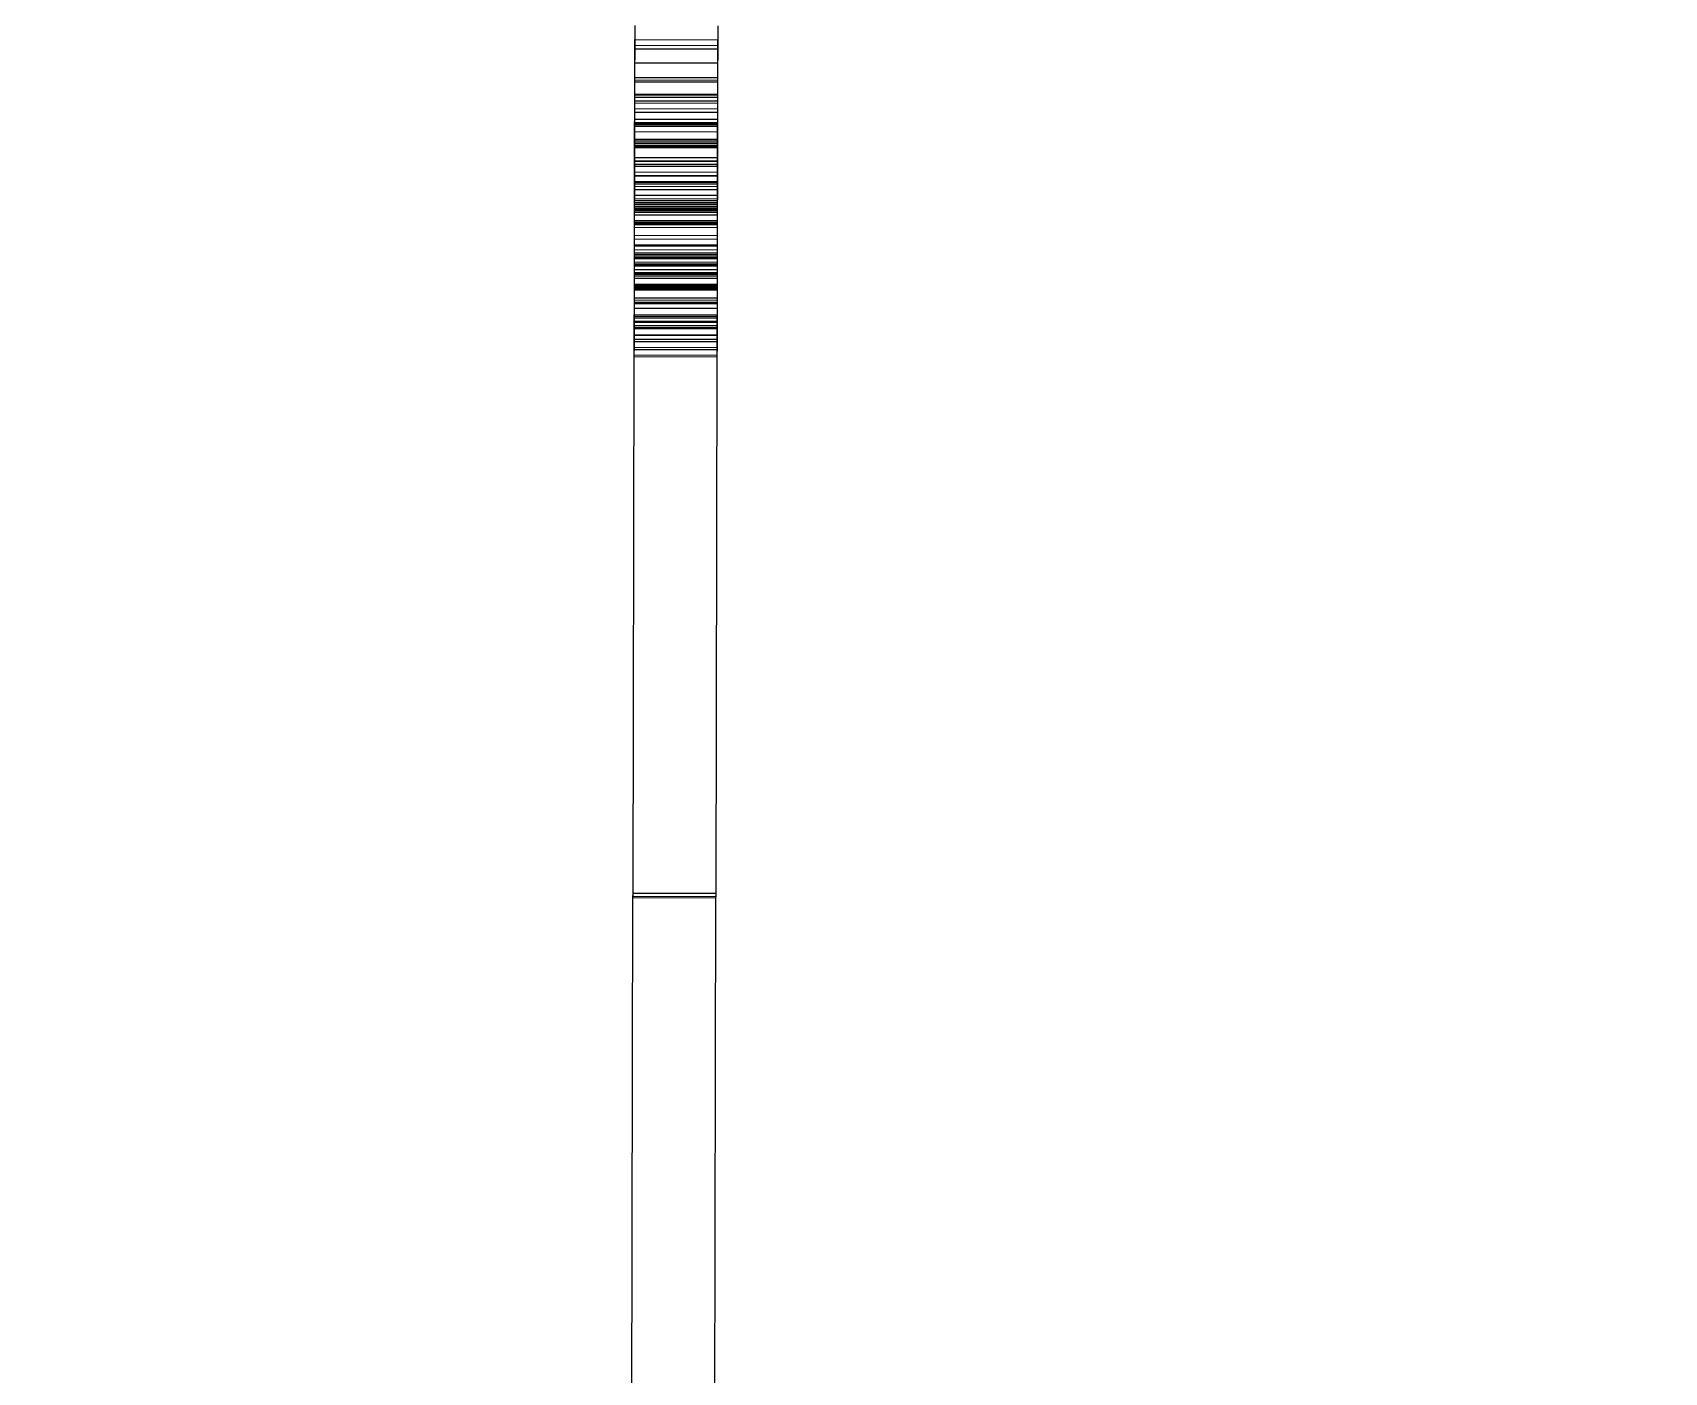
# Model space of a CAD drawing. Header units: millimetres. Extents: x -106145 to 154907, y -84585 to 152038.
# Drawn here: x 58778.1 to 58896.6, y 57848.7 to 57946 of the extents above; entities that cross this region are included whole.
import ezdxf

# ---------------------------------------------------------------- set-up
doc = ezdxf.new("R2010")
doc.units = ezdxf.units.MM
for name, color, linetype, lineweight in [('A-ANNO-DIMS', 211, 'Continuous', 9), ('A-ANNO-DIMS-300', 211, 'Continuous', 9), ('A-GENM', 13, 'Continuous', 5)]:
    doc.layers.add(name, color=color, linetype=linetype, lineweight=lineweight)
doc.styles.add('RomanS', font='romans__.ttf', dxfattribs={"width": 0.8, "height": 1200})
doc.dimstyles.new('Diagonal_-_4_mm_RomanS', dxfattribs={"dimscale": 304.8, "dimtxt": 1219.023462, "dimasz": 1.476378, "dimexe": 0.984252, "dimexo": 0.0625, "dimgap": 0.19685, "dimtad": 1, "dimdec": 0, "dimzin": 0, "dimdsep": 46, "dimtxsty": 'RomanS', "dimblk1": 'OBLIQUE', "dimblk2": 'OBLIQUE', "dimsah": 1, "dimcen": 0.09, "dimdle": 2.362205, "dimazin": 0, "dimtfac": 1, "dimtdec": 4, "dimtix": 1, "dimtmove": 0, "dimatfit": 3, "dimfxl": 2.362205, "dimfxlon": 1, "dimtvp": 1, "dimtolj": 1, "dimtzin": 0, "dimarcsym": 2})

# ---------------------------------------------------------------- blocks, each defined once
blk = doc.blocks.new('DIMBLOCK33-Site Plan')
at = {"layer": 'A-ANNO-DIMS-300', "transparency": 16777216}
for p, q in [((-65454.82, 47705.61), (79277.8, 131267.03)), ((79014.26, 130283.49), (78504.26, 131166.84)), ((78654.26, 130907.03), (79014.26, 130283.49)), ((-64471.28, 47442.07), (-64981.28, 48325.42)), ((-64831.28, 48065.61), (-64471.28, 47442.07))]:
    blk.add_line(p, q, dxfattribs=at)
at = {"layer": 'A-ANNO-DIMS-300', "lineweight": 35, "transparency": 16777216}
for p, q in [((78654.26, 130907.03), (78736.62, 131214.39)), ((78654.26, 130907.03), (78571.91, 130599.67)), ((-64831.28, 48065.61), (-64748.93, 48372.97)), ((-64831.28, 48065.61), (-64913.64, 47758.26))]:
    blk.add_line(p, q, dxfattribs=at)
at = {"layer": 'A-ANNO-DIMS-300', "color": 0, "transparency": 16777216, "insert": (3725.25, 89578.44), "char_height": 1200, "width": 6511.9447, "attachment_point": 1, "rotation": 30, "line_spacing_factor": 0.983083, "style": 'RomanS'}
blk.add_mtext('165683', dxfattribs=at)
blk = doc.blocks.new('_Oblique')
at = {"color": 0, "linetype": 'ByBlock', "lineweight": -2}
blk.add_line((-0.5, -0.5), (0.5, 0.5), dxfattribs=at)

msp = doc.modelspace()

# ---------------------------------------------------------------- linework, layer by layer
at = {"layer": 'A-GENM'}
for p, q in [((58821.83, 57941.49), (58821.85, 57946.53)), ((58827.85, 57946.51), (58827.83, 57941.48)), ((58821.84, 57945.09), (58821.84, 57945.5)), ((58821.84, 57945.5), (58827.84, 57945.49)), ((58821.84, 57943.82), (58821.84, 57945.09)), ((58821.84, 57945.09), (58827.84, 57945.07)), ((58827.84, 57944.8), (58821.84, 57944.81)), ((58827.84, 57945.49), (58827.84, 57945.07)), ((58827.84, 57945.07), (58827.84, 57943.81)), ((58821.83, 57941.57), (58821.84, 57943.82)), ((58821.84, 57943.82), (58827.84, 57943.81)), ((58827.84, 57943.81), (58827.83, 57941.55)), ((58821.82, 57936.68), (58821.84, 57942.44)), ((58821.83, 57941.06), (58821.84, 57942.44)), ((58821.84, 57942.76), (58827.84, 57942.75)), ((58821.84, 57942.57), (58827.84, 57942.55)), ((58821.84, 57942.44), (58827.84, 57942.43)), ((58821.84, 57942.44), (58827.84, 57942.43)), ((58827.84, 57942.43), (58827.82, 57936.66)), ((58827.84, 57942.43), (58827.83, 57941.05)), ((58821.83, 57938.28), (58821.83, 57941.57)), ((58821.83, 57941.57), (58827.83, 57941.55)), ((58821.83, 57941.55), (58827.83, 57941.54)), ((58821.83, 57939.33), (58821.83, 57941.49)), ((58821.83, 57937.98), (58821.83, 57941.49)), ((58821.83, 57937.98), (58821.83, 57941.49)), ((58821.83, 57937.98), (58821.83, 57941.49)), ((58821.83, 57941.49), (58827.83, 57941.48)), ((58821.83, 57941.33), (58827.83, 57941.31)), ((58821.83, 57939.45), (58821.83, 57941.06)), ((58821.83, 57941.06), (58827.83, 57941.05)), ((58821.83, 57940.49), (58821.83, 57940.91)), ((58821.83, 57940.91), (58827.83, 57940.89)), ((58827.83, 57941.55), (58827.83, 57938.27)), ((58827.83, 57941.48), (58827.83, 57939.31)), ((58827.83, 57941.48), (58827.83, 57937.96)), ((58827.83, 57941.48), (58827.83, 57937.96)), ((58827.83, 57941.48), (58827.83, 57937.96)), ((58827.83, 57941.05), (58827.83, 57939.44)), ((58827.83, 57940.89), (58827.83, 57940.47)), ((58821.83, 57939.22), (58821.83, 57940.49)), ((58821.83, 57940.49), (58827.83, 57940.47)), ((58827.83, 57940.2), (58821.83, 57940.22)), ((58821.83, 57939.73), (58827.83, 57939.72)), ((58827.83, 57940.47), (58827.83, 57939.21)), ((58821.82, 57936.97), (58821.83, 57939.22)), ((58821.82, 57935.61), (58821.83, 57938.82)), ((58827.83, 57939.45), (58821.83, 57939.46)), ((58821.83, 57937.77), (58821.83, 57939.45)), ((58821.83, 57939.45), (58827.83, 57939.44)), ((58827.83, 57939.34), (58821.83, 57939.35)), ((58821.83, 57939.33), (58827.83, 57939.31)), ((58821.83, 57939.22), (58827.83, 57939.21)), ((58821.83, 57938.82), (58827.83, 57938.8)), ((58827.83, 57939.21), (58827.82, 57936.95)), ((58827.83, 57938.8), (58827.82, 57935.6)), ((58827.83, 57939.44), (58827.83, 57937.76)), ((58821.81, 57929.74), (58821.83, 57937.98)), ((58821.81, 57932.08), (58821.83, 57937.84)), ((58821.82, 57933.83), (58821.83, 57938.28)), ((58821.82, 57936.46), (58821.83, 57937.84)), ((58821.82, 57934.19), (58821.83, 57937.77)), ((58821.83, 57938.28), (58827.83, 57938.27)), ((58821.83, 57938.16), (58827.83, 57938.15)), ((58821.83, 57938.02), (58827.83, 57938)), ((58821.83, 57938), (58827.83, 57937.99)), ((58821.83, 57937.98), (58827.83, 57937.96)), ((58821.83, 57937.97), (58827.83, 57937.96)), ((58821.83, 57937.84), (58827.83, 57937.83)), ((58821.83, 57937.84), (58827.83, 57937.83)), ((58821.83, 57937.77), (58827.83, 57937.76)), ((58821.83, 57937.67), (58827.83, 57937.66)), ((58827.83, 57937.96), (58827.81, 57929.73)), ((58827.83, 57937.83), (58827.81, 57932.06)), ((58827.83, 57938.27), (58827.82, 57933.81)), ((58827.83, 57937.83), (58827.82, 57936.45)), ((58827.83, 57937.76), (58827.82, 57934.17)), ((58821.81, 57932.36), (58821.82, 57936.68)), ((58821.82, 57933.68), (58821.82, 57936.97)), ((58821.82, 57936.97), (58827.82, 57936.95)), ((58821.82, 57936.95), (58827.82, 57936.94)), ((58821.82, 57936.73), (58827.82, 57936.71)), ((58821.82, 57936.68), (58827.82, 57936.66)), ((58821.82, 57934.86), (58821.82, 57936.46)), ((58821.82, 57936.46), (58827.82, 57936.45)), ((58821.82, 57935.89), (58821.82, 57936.31)), ((58821.82, 57936.31), (58827.82, 57936.3)), ((58827.82, 57936.66), (58827.81, 57932.34)), ((58827.82, 57936.95), (58827.82, 57933.67)), ((58827.82, 57936.45), (58827.82, 57934.84)), ((58827.82, 57936.3), (58827.82, 57935.88)), ((58821.81, 57928.59), (58821.82, 57935.61)), ((58821.82, 57934.62), (58821.82, 57935.89)), ((58821.82, 57935.89), (58827.82, 57935.88)), ((58821.82, 57935.63), (58827.82, 57935.61)), ((58827.82, 57935.61), (58821.82, 57935.62)), ((58821.82, 57935.61), (58827.82, 57935.6)), ((58821.82, 57935.2), (58827.82, 57935.19)), ((58821.82, 57935.13), (58827.82, 57935.12)), ((58821.82, 57933.2), (58821.82, 57935.02)), ((58821.82, 57935.02), (58827.82, 57935.01)), ((58827.82, 57935.6), (58827.81, 57928.58)), ((58827.82, 57935.88), (58827.82, 57934.61)), ((58827.82, 57935.01), (58827.82, 57933.19)), ((58821.81, 57932.37), (58821.82, 57934.62)), ((58821.81, 57932.22), (58821.82, 57934.19)), ((58821.82, 57933.17), (58821.82, 57934.86)), ((58821.82, 57934.86), (58827.82, 57934.84)), ((58821.82, 57934.62), (58827.82, 57934.61)), ((58821.82, 57934.62), (58827.82, 57934.61)), ((58827.82, 57934.17), (58821.82, 57934.19)), ((58821.82, 57933.96), (58827.82, 57933.94)), ((58821.82, 57933.83), (58827.82, 57933.81)), ((58827.82, 57934.61), (58827.81, 57932.36)), ((58827.82, 57934.17), (58827.81, 57932.21)), ((58827.82, 57934.84), (58827.82, 57933.16)), ((58821.8, 57927.48), (58821.82, 57933.24)), ((58821.8, 57926.61), (58821.82, 57933.23)), ((58821.81, 57929.23), (58821.82, 57933.68)), ((58821.81, 57931.87), (58821.82, 57933.24)), ((58821.81, 57931.29), (58821.82, 57933.2)), ((58821.81, 57929.59), (58821.82, 57933.17)), ((58821.82, 57933.68), (58827.82, 57933.67)), ((58821.82, 57933.56), (58827.82, 57933.55)), ((58821.82, 57933.42), (58827.82, 57933.41)), ((58821.82, 57933.4), (58827.82, 57933.39)), ((58821.82, 57933.37), (58827.82, 57933.36)), ((58821.82, 57933.24), (58827.82, 57933.23)), ((58821.82, 57933.24), (58827.82, 57933.23)), ((58821.82, 57933.23), (58827.82, 57933.22)), ((58821.82, 57933.2), (58827.82, 57933.19)), ((58821.82, 57933.17), (58827.82, 57933.16)), ((58821.82, 57933.07), (58827.82, 57933.06)), ((58821.82, 57932.96), (58827.82, 57932.95)), ((58821.82, 57932.78), (58827.82, 57932.77)), ((58827.82, 57933.23), (58827.8, 57927.47)), ((58827.82, 57933.22), (58827.8, 57926.59)), ((58827.82, 57933.67), (58827.81, 57929.22)), ((58827.82, 57933.23), (58827.81, 57931.85)), ((58827.82, 57933.19), (58827.81, 57931.27)), ((58827.82, 57933.16), (58827.81, 57929.57)), ((58821.8, 57927.76), (58821.81, 57932.08)), ((58821.81, 57929.08), (58821.81, 57932.37)), ((58821.81, 57932.37), (58827.81, 57932.36)), ((58821.81, 57929.91), (58821.81, 57932.36)), ((58821.81, 57932.36), (58827.81, 57932.34)), ((58821.81, 57932.35), (58827.81, 57932.34)), ((58821.81, 57932.22), (58827.81, 57932.21)), ((58821.81, 57932.13), (58827.81, 57932.12)), ((58821.81, 57932.08), (58827.81, 57932.06)), ((58821.81, 57930.26), (58821.81, 57931.87)), ((58821.81, 57931.87), (58827.81, 57931.85)), ((58827.81, 57932.06), (58827.8, 57927.75)), ((58827.81, 57932.36), (58827.81, 57929.07)), ((58827.81, 57932.34), (58827.81, 57929.9)), ((58827.81, 57931.85), (58827.81, 57930.24)), ((58821.8, 57926.75), (58821.81, 57931.29)), ((58821.81, 57931.29), (58827.81, 57931.27)), ((58821.81, 57931.04), (58827.81, 57931.02)), ((58821.81, 57931.03), (58827.81, 57931.02)), ((58821.81, 57930.6), (58827.81, 57930.59)), ((58821.81, 57930.53), (58827.81, 57930.52)), ((58821.81, 57928.57), (58821.81, 57930.26)), ((58821.81, 57930.26), (58827.81, 57930.24)), ((58827.81, 57931.27), (58827.8, 57926.74)), ((58827.81, 57930.24), (58827.81, 57928.56)), ((58821.8, 57927.58), (58821.81, 57929.74)), ((58821.8, 57927.62), (58821.81, 57929.59)), ((58821.8, 57924.63), (58821.81, 57929.08)), ((58821.81, 57930.03), (58827.81, 57930.01)), ((58821.81, 57929.16), (58821.81, 57929.91)), ((58821.81, 57929.91), (58827.81, 57929.9)), ((58827.81, 57929.84), (58821.81, 57929.85)), ((58821.81, 57929.74), (58827.81, 57929.73)), ((58821.81, 57929.67), (58827.81, 57929.65)), ((58827.81, 57929.57), (58821.81, 57929.59)), ((58821.81, 57929.36), (58827.81, 57929.35)), ((58821.81, 57929.23), (58827.81, 57929.22)), ((58821.81, 57929.16), (58827.81, 57929.14)), ((58821.81, 57929.08), (58827.81, 57929.07)), ((58827.81, 57929.73), (58827.8, 57927.56)), ((58827.81, 57929.57), (58827.8, 57927.61)), ((58827.81, 57929.07), (58827.8, 57924.62)), ((58827.81, 57929.9), (58827.81, 57929.14)), ((58821.79, 57922.48), (58821.81, 57928.59)), ((58821.8, 57924.99), (58821.81, 57928.57)), ((58821.8, 57928.18), (58827.8, 57928.17)), ((58821.81, 57928.82), (58827.81, 57928.81)), ((58821.81, 57928.81), (58827.81, 57928.79)), ((58821.81, 57928.59), (58827.81, 57928.58)), ((58821.81, 57928.57), (58827.81, 57928.56)), ((58821.81, 57928.47), (58827.81, 57928.46)), ((58821.81, 57928.36), (58827.81, 57928.35)), ((58827.81, 57928.58), (58827.79, 57922.47)), ((58827.81, 57928.56), (58827.8, 57924.98)), ((58821.79, 57923.16), (58821.8, 57927.48)), ((58821.8, 57925.31), (58821.8, 57927.76)), ((58821.8, 57927.76), (58827.8, 57927.75)), ((58821.8, 57925.53), (58821.8, 57927.7)), ((58821.8, 57927.7), (58827.8, 57927.68)), ((58821.8, 57927.62), (58827.8, 57927.61)), ((58821.8, 57927.58), (58827.8, 57927.56)), ((58821.8, 57927.48), (58827.8, 57927.47)), ((58821.8, 57927.4), (58827.8, 57927.39)), ((58821.8, 57927.34), (58827.8, 57927.33)), ((58821.8, 57924.98), (58821.8, 57926.75)), ((58821.8, 57926.75), (58827.8, 57926.74)), ((58821.8, 57924.05), (58821.8, 57926.61)), ((58821.8, 57926.61), (58827.8, 57926.59)), ((58827.8, 57927.47), (58827.79, 57923.15)), ((58827.8, 57927.75), (58827.8, 57925.3)), ((58827.8, 57927.68), (58827.8, 57925.52)), ((58827.8, 57926.74), (58827.8, 57924.97)), ((58827.8, 57926.59), (58827.8, 57924.04)), ((58821.79, 57922.48), (58821.8, 57926.37)), ((58821.8, 57926.44), (58827.8, 57926.43)), ((58821.8, 57926.43), (58827.8, 57926.42)), ((58827.8, 57926.36), (58821.8, 57926.37)), ((58821.8, 57924.52), (58821.8, 57926.34)), ((58821.8, 57926.34), (58827.8, 57926.33)), ((58821.8, 57926), (58827.8, 57925.99)), ((58821.8, 57925.53), (58827.8, 57925.52)), ((58821.8, 57925.43), (58827.8, 57925.42)), ((58827.8, 57926.36), (58827.79, 57922.47)), ((58827.8, 57926.33), (58827.8, 57924.51)), ((58821.79, 57923.03), (58821.8, 57924.99)), ((58821.79, 57922.6), (58821.8, 57924.52)), ((58821.8, 57924.56), (58821.8, 57925.31)), ((58821.8, 57925.31), (58827.8, 57925.3)), ((58821.8, 57925.07), (58827.8, 57925.06)), ((58827.8, 57924.98), (58821.8, 57924.99)), ((58821.8, 57923.74), (58821.8, 57924.98)), ((58821.8, 57924.98), (58827.8, 57924.97)), ((58821.8, 57924.76), (58827.8, 57924.75)), ((58821.8, 57924.63), (58827.8, 57924.62)), ((58821.8, 57924.56), (58827.8, 57924.55)), ((58821.8, 57924.52), (58827.8, 57924.51)), ((58827.8, 57924.98), (58827.79, 57923.01)), ((58827.8, 57924.51), (58827.79, 57922.59)), ((58827.8, 57925.3), (58827.8, 57924.55)), ((58827.8, 57924.97), (58827.8, 57923.73)), ((58821.79, 57922.48), (58821.8, 57924.05)), ((58821.79, 57922), (58821.8, 57923.74)), ((58821.79, 57923.59), (58827.79, 57923.57)), ((58821.79, 57923.16), (58827.79, 57923.15)), ((58821.8, 57924.05), (58827.8, 57924.04)), ((58827.8, 57924.03), (58821.8, 57924.05)), ((58821.8, 57923.76), (58827.8, 57923.75)), ((58821.8, 57923.74), (58827.8, 57923.73)), ((58827.8, 57924.04), (58827.79, 57922.47)), ((58827.8, 57923.73), (58827.79, 57921.99)), ((58821.71, 57883.53), (58821.79, 57922.48)), ((58821.79, 57923.03), (58827.79, 57923.01)), ((58821.79, 57923.01), (58827.79, 57923)), ((58821.79, 57922.6), (58827.79, 57922.59)), ((58821.79, 57922.48), (58827.79, 57922.47)), ((58827.79, 57922.47), (58827.71, 57883.51)), ((58821.7, 57882.12), (58821.71, 57884.42)), ((58827.71, 57884.4), (58827.7, 57882.1)), ((58821.62, 57843.48), (58821.7, 57883.2)), ((58821.7, 57883.2), (58821.71, 57883.53)), ((58821.7, 57883.2), (58827.7, 57883.18)), ((58821.71, 57883.53), (58827.71, 57883.51)), ((58821.71, 57883.3), (58827.71, 57883.29)), ((58827.7, 57883.18), (58827.62, 57843.47)), ((58827.71, 57883.51), (58827.7, 57883.18))]:
    msp.add_line(p, q, dxfattribs=at)

# ---------------------------------------------------------------- dimensions: what is measured, and where the dimension line sits
at = {"layer": 'A-ANNO-DIMS'}
dim = msp.add_linear_dim(base=(78654.26, 130907.03), p1=(-64471.28, 47442.07), p2=(79014.26, 130283.49), angle=30, dimstyle='Diagonal_-_4_mm_RomanS', override={"dimpost": '<>', "dimfxl": 165682.835536}, dxfattribs=at)
dim.commit()
dim.dimension.update_dxf_attribs({"geometry": 'DIMBLOCK33-Site Plan', "text_midpoint": (6578.73, 90062.68)})

doc.saveas('drawing.dxf')
